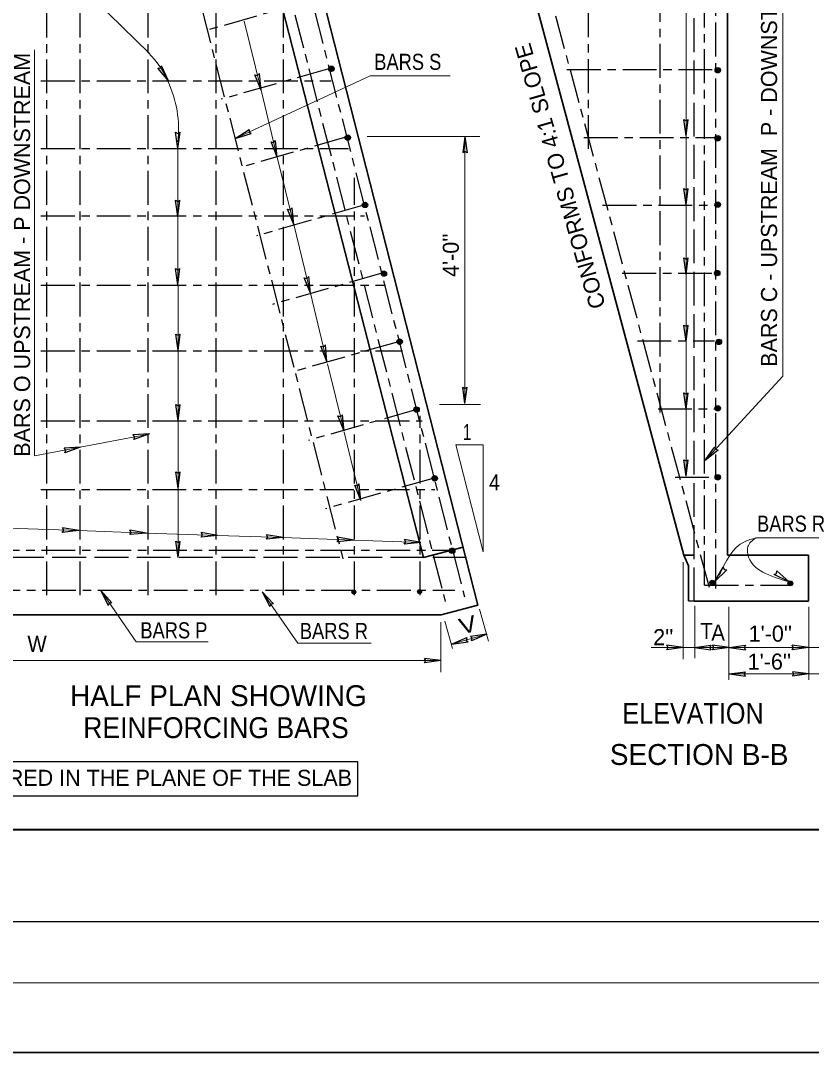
# Model space of a CAD drawing. Extents: x 8 to 380, y 173 to 464.
# Drawn here: x 91.4 to 155.9, y 172.7 to 256.9 of the extents above; entities that cross this region are included whole.
import ezdxf
from ezdxf.enums import TextEntityAlignment as Align

# ---------------------------------------------------------------- set-up
doc = ezdxf.new("R2010")
doc.units = 0
doc.header["$LTSCALE"] = 0.46
doc.linetypes.add('LONG_DASH_SHORT_DASH', pattern=[9.9, 6, -1.2, 1.5, -1.2])
doc.linetypes.add('LONG_DASHED', pattern=[7.5, 6, -1.5])
doc.layers.add('1', color=7, linetype='Continuous', lineweight=13)

msp = doc.modelspace()

# ---------------------------------------------------------------- hatches: boundary and pattern name
at = {"layer": '1'}
for points in [[(116.9425, 252.9728, 1), (116.4962, 252.9728, 1)], [(148.4703, 252.8551, 1), (148.024, 252.8551, 1)], [(118.2748, 247.3532, 1), (117.8285, 247.3532, 1)], [(148.4703, 247.3033, 1), (148.024, 247.3033, 1)], [(119.6835, 241.8559, 1), (119.2373, 241.8559, 1)], [(148.4703, 241.8826, 1), (148.024, 241.8826, 1)], [(121.2223, 236.2491, 1), (120.776, 236.2491, 1)], [(148.4309, 236.2914, 1), (147.9847, 236.2914, 1)], [(122.5062, 230.6881, 1), (122.0599, 230.6881, 1)], [(148.5622, 230.6739, 1), (148.1159, 230.6739, 1)], [(123.8895, 225.15, 1), (123.4432, 225.15, 1)], [(148.4703, 225.2533, 1), (148.024, 225.2533, 1)], [(125.362, 219.5279, 1), (124.9157, 219.5279, 1)], [(148.4703, 219.6226, 1), (148.024, 219.6226, 1)], [(126.7962, 213.618, 1), (126.3499, 213.618, 1)], [(148.0037, 211.0178, 1), (147.6039, 211.0178, 1)], [(153.9666, 210.9601, 1), (154.3664, 210.9601, 1)], [(118.7028, 210.2514, 1), (118.3878, 210.2514, 1)], [(124.0709, 210.2776, 1), (123.7559, 210.2776, 1)]]:
    msp.add_hatch(color=256, dxfattribs=at).paths.add_polyline_path(points)

# ---------------------------------------------------------------- linework, layer by layer
at = {"layer": '1', "linetype": 'LONG_DASH_SHORT_DASH', "lineweight": 25}
for p, q in [((93.5027, 209.9889), (93.5027, 308.413)), ((96.2065, 209.9889), (96.2065, 302.7113)), ((101.7715, 209.9889), (101.7715, 302.5525)), ((143.5352, 224.9149), (143.5352, 300.6827)), ((147.1709, 210.8157), (147.1709, 300.2364)), ((148.1027, 222.1033), (148.1027, 300.1314)), ((137.7078, 246.4362), (137.7078, 299.7902)), ((147.5643, 210.618), (125.2784, 293.5952)), ((97.099, 293.0439), (117.6527, 212.9682)), ((104.7115, 292.6633), (126.0002, 209.477)), ((106.2997, 293.0045), (127.5752, 209.8577)), ((107.3102, 209.9889), (107.3102, 289.8282)), ((112.7965, 209.9889), (112.7965, 266.7414)), ((114.9884, 258.5252), (106.4702, 256.097)), ((116.5897, 252.9995), (107.7302, 250.4795)), ((135.9357, 252.9077), (147.9715, 252.9077)), ((93.004, 251.9889), (116.7077, 251.9889)), ((117.9809, 247.4082), (109.2397, 244.9145)), ((137.3217, 247.3689), (147.9715, 247.3689)), ((93.004, 246.4502), (118.1122, 246.4502)), ((118.5977, 209.9889), (118.5977, 244.0614)), ((119.4377, 241.8564), (110.6047, 239.3364)), ((138.8534, 241.8302), (147.9715, 241.8302)), ((93.004, 240.9639), (119.4115, 240.9639)), ((120.8422, 236.2782), (111.904, 233.732)), ((140.4581, 236.2914), (147.9715, 236.2914)), ((93.004, 235.2939), (121.1178, 235.2939)), ((122.1809, 230.687), (113.4397, 228.1933)), ((141.6981, 230.7527), (147.9715, 230.7527)), ((93.004, 229.9389), (122.509, 229.9389)), ((123.6902, 225.1482), (114.8572, 222.6282)), ((143.3757, 225.2139), (147.9715, 225.2139)), ((93.004, 224.2164), (124.1234, 224.2164)), ((123.9527, 209.9889), (123.9527, 224.6232)), ((148.1027, 210.5263), (148.1027, 221.4864)), ((125.1077, 219.557), (116.2222, 217.037)), ((144.7616, 219.6227), (148.1552, 219.6227)), ((93.004, 218.6252), (125.1472, 218.6252)), ((88.5022, 213.6639), (126.4597, 213.6639)), ((147.1709, 210.8157), (154.2452, 210.8157)), ((88.5547, 210.4089), (126.7878, 210.4089))]:
    msp.add_line(p, q, dxfattribs=at)
at = {"layer": '1', "linetype": 'LONG_DASHED', "lineweight": 25}
for p, q in [((146.3177, 209.4902), (146.3177, 307.6389)), ((127.7459, 213.0733), (54.4672, 213.0733))]:
    msp.add_line(p, q, dxfattribs=at)
at = {"layer": '1', "lineweight": 35}
for p, q in [((149.0347, 213.2702), (149.0347, 307.6389)), ((145.4909, 213.257), (123.9397, 293.5557)), ((103.8715, 292.427), (124.2415, 213.0619)), ((107.2447, 293.0964), (128.6778, 209.1752)), ((124.2415, 213.0619), (127.4676, 213.9137)), ((145.4777, 213.2702), (146.2915, 213.2702)), ((145.4909, 213.2702), (145.8584, 212.3777)), ((149.0347, 213.2702), (155.6497, 213.2702)), ((155.6497, 209.4902), (155.6497, 213.2702)), ((145.8584, 209.5427), (145.8584, 212.3777)), ((128.6778, 209.1752), (125.6722, 208.3745)), ((146.3177, 209.4902), (155.6497, 209.4902)), ((56.7922, 208.3745), (125.6722, 208.3745))]:
    msp.add_line(p, q, dxfattribs=at)
at = {"layer": '1'}
for p, q in [((109.6072, 256.8582), (110.9722, 251.2277)), ((92.4922, 221.3805), (92.4922, 254.5219)), ((119.6347, 247.4477), (128.8356, 247.4477)), ((127.6147, 225.647), (127.6147, 247.4477)), ((113.6365, 240.2552), (115.0015, 234.6507)), ((104.1997, 235.3202), (104.1997, 229.9783)), ((115.0015, 234.6507), (116.3534, 229.0727)), ((104.1997, 229.9783), (104.1997, 224.2164)), ((116.4059, 228.8889), (117.7447, 223.3764)), ((125.5277, 225.5683), (128.8747, 225.5683)), ((104.1997, 224.2032), (104.1997, 218.7302)), ((117.7709, 223.2977), (119.1227, 217.7195)), ((92.4922, 221.3805), (101.8254, 223.1507)), ((126.8665, 222.2739), (129.0977, 213.5195)), ((126.8665, 222.2739), (129.0977, 222.2739)), ((129.0977, 213.5195), (129.0977, 222.2739)), ((104.1997, 218.7302), (104.1997, 213.0602)), ((151.3577, 214.6614), (156.8572, 214.6614)), ((145.4384, 204.7652), (145.4384, 212.6795)), ((97.8865, 210.3695), (100.774, 206.1695)), ((111.0772, 210.2777), (113.9778, 206.0645)), ((146.3702, 204.857), (146.3702, 209.1227)), ((149.1397, 203.0852), (149.1397, 209.0307)), ((155.6759, 203.0852), (155.6759, 209.0307)), ((128.7959, 208.847), (129.5353, 206.2498)), ((125.659, 203.7014), (125.659, 207.7839)), ((125.974, 207.8627), (126.6107, 205.6264)), ((129.4002, 206.8102), (126.5258, 205.9964)), ((106.6672, 206.1695), (100.774, 206.1695)), ((119.9627, 206.0645), (113.9778, 206.0645)), ((56.8709, 204.647), (125.659, 204.647)), ((149.1659, 203.5577), (167.9044, 203.5577)), ((11.798, 178.3502), (371.771, 178.3502))]:
    msp.add_line(p, q, dxfattribs=at)
at = {"layer": '1', "lineweight": 25}
for p, q in [((103.4122, 251.9889), (102.5459, 253.0257)), ((103.4122, 251.9889), (102.8609, 253.2227)), ((110.9722, 251.2277), (110.4734, 252.4877)), ((110.9722, 251.2277), (110.8409, 252.5795)), ((145.6615, 247.5002), (145.4777, 248.8389)), ((145.6615, 247.5002), (145.8452, 248.8389)), ((104.1865, 246.4502), (104.0027, 247.7889)), ((104.1865, 246.4502), (104.3702, 247.7889)), ((108.8722, 247.2902), (110.014, 248.0252)), ((108.8722, 247.2902), (110.1715, 247.6839)), ((112.2977, 245.7545), (111.799, 247.0145)), ((112.2977, 245.7545), (112.1665, 247.1064)), ((127.6147, 247.4477), (127.4309, 246.1089)), ((127.6147, 247.4477), (127.7984, 246.1089)), ((145.6615, 241.8564), (145.4777, 243.1952)), ((145.6615, 241.8564), (145.8452, 243.1952)), ((104.1734, 240.9114), (103.9897, 242.2502)), ((104.1734, 240.9114), (104.3572, 242.2502)), ((113.6365, 240.2552), (113.1377, 241.5152)), ((113.6365, 240.2552), (113.5052, 241.607)), ((145.6615, 236.1864), (145.4777, 237.5252)), ((145.6615, 236.1864), (145.8452, 237.5252)), ((104.1734, 235.3202), (103.9897, 236.6589)), ((104.1734, 235.3202), (104.3572, 236.6589)), ((115.0015, 234.6507), (114.5027, 235.9107)), ((115.0015, 234.6507), (114.8702, 236.0027)), ((145.6615, 230.7132), (145.4777, 232.052)), ((145.6615, 230.7132), (145.8452, 232.052)), ((104.1997, 229.9783), (104.0159, 231.317)), ((104.1997, 229.9783), (104.3834, 231.317)), ((116.3534, 229.0727), (115.8547, 230.3327)), ((116.3534, 229.0727), (116.2222, 230.4245)), ((127.6147, 225.647), (127.4309, 226.9857)), ((127.6147, 225.647), (127.7984, 226.9857)), ((145.6615, 225.1745), (145.4777, 226.5132)), ((145.6615, 225.1745), (145.8452, 226.5132)), ((104.1997, 224.2164), (104.0159, 225.5552)), ((104.1997, 224.2164), (104.3834, 225.5552)), ((117.7447, 223.3764), (117.2459, 224.6364)), ((117.7447, 223.3764), (117.6134, 224.7283)), ((101.8686, 223.1757), (100.5123, 223.0832)), ((101.8686, 223.1757), (100.591, 222.7106)), ((96.2498, 222.0828), (94.8936, 221.9903)), ((96.2498, 222.0828), (94.9723, 221.6177)), ((147.2103, 221.0139), (147.9977, 222.1164)), ((147.2103, 221.0139), (148.2734, 221.8539)), ((145.6615, 219.7145), (145.4777, 221.0532)), ((145.6615, 219.7145), (145.8452, 221.0532)), ((104.1997, 218.7302), (104.0159, 220.0689)), ((104.1997, 218.7302), (104.3834, 220.0689)), ((119.1227, 217.7195), (118.9915, 219.0714)), ((119.1227, 217.7195), (118.624, 218.9795)), ((96.1015, 215.2652), (94.7497, 215.1207)), ((96.1015, 215.2652), (94.7627, 215.5014)), ((101.614, 215.0683), (100.2622, 214.937)), ((101.614, 215.0683), (100.2752, 215.3045)), ((107.4284, 214.8714), (106.0765, 214.727)), ((107.4284, 214.8714), (106.0897, 215.1077)), ((112.7572, 214.6877), (111.4184, 214.9239)), ((104.1997, 213.0602), (104.0159, 214.3989)), ((104.1997, 213.0602), (104.3834, 214.3989)), ((112.7572, 214.6877), (111.4052, 214.5564)), ((118.5452, 214.4907), (117.1934, 214.3464)), ((118.5452, 214.4907), (117.2065, 214.727)), ((124.0184, 214.2939), (122.6665, 214.1627)), ((124.0184, 214.2939), (122.6797, 214.5302)), ((148.0109, 211.1177), (148.6803, 212.2857)), ((148.0109, 211.1177), (148.9822, 212.0627)), ((154.0747, 211.0782), (152.854, 211.6689)), ((154.0747, 211.0782), (153.064, 211.9839)), ((97.8865, 210.3695), (98.7922, 209.372)), ((97.8865, 210.3695), (98.4903, 209.162)), ((111.0772, 210.2777), (111.9827, 209.2802)), ((111.0772, 210.2777), (111.6809, 209.0702)), ((145.8584, 209.5427), (146.2915, 209.5427)), ((126.5258, 205.9964), (127.7727, 206.5345)), ((129.4002, 206.8102), (128.0614, 206.6264)), ((129.4002, 206.8102), (128.1533, 206.272)), ((126.5258, 205.9964), (127.8646, 206.1802)), ((145.4384, 205.7233), (144.0997, 205.907)), ((145.4384, 205.7233), (144.0997, 205.5395)), ((146.3572, 205.7233), (147.6959, 205.907)), ((146.3572, 205.7233), (147.6959, 205.5395)), ((149.1659, 205.7233), (147.8272, 205.907)), ((149.1659, 205.7233), (147.8272, 205.5395)), ((149.1659, 205.7233), (150.5047, 205.907)), ((149.1659, 205.7233), (150.5047, 205.5395)), ((155.6497, 205.7233), (154.3109, 205.907)), ((155.6497, 205.7233), (154.3109, 205.5395)), ((125.659, 204.647), (124.3203, 204.8307)), ((125.659, 204.647), (124.3203, 204.4632)), ((149.1659, 203.5577), (150.5047, 203.7414)), ((149.1659, 203.5577), (150.5047, 203.3739)), ((155.6759, 203.5577), (154.3372, 203.7414)), ((155.6759, 203.5577), (154.3372, 203.3739)), ((26.7968, 183.3501), (371.771, 183.3501))]:
    msp.add_line(p, q, dxfattribs=at)
at = {"layer": '1', "lineweight": 40}
msp.add_line((41.7957, 190.8493), (366.7711, 190.8493), dxfattribs=at)
at = {"layer": '1', "lineweight": 35}
msp.add_lwpolyline([(8.1357, 172.6612), (379.6006, 172.6612), (379.6006, 463.8247), (8.1357, 463.8247)], close=True, dxfattribs=at)
at = {"layer": '1'}
for points in [[(145.6615, 253.0782), (145.6615, 258.5383), (145.6615, 264.1689), (145.6615, 269.7339), (145.6615, 275.2464), (145.6615, 280.7982)], [(91.7177, 264.4314), (98.5559, 257.4489), (101.8372, 254.2464), (101.8634, 254.2202)], [(147.2103, 221.0139), (148.1684, 222.0245), (153.5608, 227.881), (153.5608, 263.2424)], [(145.6615, 219.7145), (145.6615, 225.1745), (145.6615, 230.7132), (145.6615, 236.1864), (145.6615, 241.8564), (145.6615, 247.5002), (145.6615, 253.0914), (145.6615, 254.2989)], [(108.8722, 247.2902), (119.8709, 252.4089), (126.4071, 252.4089)], [(110.9722, 251.2145), (112.2977, 245.7545), (113.6365, 240.2552)], [(104.1734, 246.4239), (104.1734, 240.9114), (104.1734, 235.3202)], [(90.3134, 215.462), (96.1015, 215.2652), (101.614, 215.0683), (107.4284, 214.8714), (112.7572, 214.6877), (118.5452, 214.4907), (124.0184, 214.2939)], [(142.8134, 205.7233), (145.4384, 205.7233), (146.3572, 205.7233), (149.1659, 205.7233), (164.4623, 205.7233)]]:
    msp.add_lwpolyline(points, dxfattribs=at)
at = {"layer": '1', "lineweight": 25}
for points in [[(102.5459, 253.0257), (102.7559, 253.0389), (102.8609, 253.2227)], [(110.4734, 252.4877), (110.6834, 252.4352), (110.8409, 252.5795)], [(145.4777, 248.8389), (145.6615, 248.7339), (145.8452, 248.8389)], [(104.0027, 247.7889), (104.1865, 247.6839), (104.3702, 247.7889)], [(110.014, 248.0252), (110.0009, 247.8152), (110.1715, 247.6839)], [(111.799, 247.0145), (112.009, 246.962), (112.1665, 247.1064)], [(127.7984, 246.1089), (127.6147, 246.2139), (127.4309, 246.1089)], [(145.4777, 243.1952), (145.6615, 243.0902), (145.8452, 243.1952)], [(103.9897, 242.2502), (104.1734, 242.1452), (104.3572, 242.2502)], [(113.1377, 241.5152), (113.3477, 241.4627), (113.5052, 241.607)], [(145.4777, 237.5252), (145.6615, 237.4202), (145.8452, 237.5252)], [(103.9897, 236.6589), (104.1734, 236.5539), (104.3572, 236.6589)], [(114.5027, 235.9107), (114.7127, 235.8582), (114.8702, 236.0027)], [(145.4777, 232.052), (145.6615, 231.947), (145.8452, 232.052)], [(104.0159, 231.317), (104.1997, 231.212), (104.3834, 231.317)], [(115.8547, 230.3327), (116.0647, 230.2802), (116.2222, 230.4245)], [(127.4309, 226.9857), (127.6147, 226.8808), (127.7984, 226.9857)], [(145.4777, 226.5132), (145.6615, 226.4082), (145.8452, 226.5132)], [(104.0159, 225.5552), (104.1997, 225.4502), (104.3834, 225.5552)], [(117.2459, 224.6364), (117.4559, 224.5839), (117.6134, 224.7283)], [(100.591, 222.7106), (100.6615, 222.9173), (100.5123, 223.0832)], [(94.9723, 221.6177), (95.0427, 221.8244), (94.8936, 221.9903)], [(147.9977, 222.1164), (148.0634, 221.9064), (148.2734, 221.8539)], [(145.4777, 221.0532), (145.6615, 220.9483), (145.8452, 221.0532)], [(104.0159, 220.0689), (104.1997, 219.9639), (104.3834, 220.0689)], [(118.624, 218.9795), (118.834, 218.927), (118.9915, 219.0714)], [(94.7497, 215.1207), (94.8678, 215.3045), (94.7627, 215.5014)], [(100.2622, 214.937), (100.3803, 215.1207), (100.2752, 215.3045)], [(106.0765, 214.727), (106.1947, 214.9107), (106.0897, 215.1077)], [(111.4052, 214.5564), (111.5234, 214.727), (111.4184, 214.9239)], [(104.0159, 214.3989), (104.1997, 214.2939), (104.3834, 214.3989)], [(117.1934, 214.3464), (117.3115, 214.5302), (117.2065, 214.727)], [(122.6665, 214.1627), (122.7847, 214.3464), (122.6797, 214.5302)], [(148.6803, 212.2857), (148.7722, 212.0889), (148.9822, 212.0627)], [(152.854, 211.6689), (153.0509, 211.7739), (153.064, 211.9839)], [(98.7922, 209.372), (98.5822, 209.3457), (98.4903, 209.162)], [(111.9827, 209.2802), (111.7728, 209.2539), (111.6809, 209.0702)], [(127.7727, 206.5345), (127.7202, 206.3245), (127.8646, 206.1802)], [(128.1533, 206.272), (128.2058, 206.482), (128.0614, 206.6264)], [(144.0997, 205.5395), (144.2047, 205.7233), (144.0997, 205.907)], [(147.6959, 205.907), (147.5909, 205.7233), (147.6959, 205.5395)], [(147.8272, 205.5395), (147.9322, 205.7233), (147.8272, 205.907)], [(150.5047, 205.907), (150.3997, 205.7233), (150.5047, 205.5395)], [(154.3109, 205.5395), (154.4159, 205.7233), (154.3109, 205.907)], [(124.3203, 204.4632), (124.4252, 204.647), (124.3203, 204.8307)], [(150.5047, 203.3739), (150.3997, 203.5577), (150.5047, 203.7414)], [(154.3372, 203.7414), (154.4422, 203.5577), (154.3372, 203.3739)]]:
    msp.add_lwpolyline(points, dxfattribs=at)
msp.add_lwpolyline([(62.0432, 193.6203), (118.8817, 193.6203), (118.8817, 196.3877), (62.0432, 196.3877)], close=True, dxfattribs=at)
for centre, radius in [((116.7193, 252.9728), 0.2231), ((148.2472, 252.8551), 0.2231), ((118.0516, 247.3532), 0.2231), ((148.2472, 247.3033), 0.2231), ((119.4604, 241.8559), 0.2231), ((148.2472, 241.8826), 0.2231), ((120.9992, 236.2491), 0.2231), ((148.2078, 236.2914), 0.2231), ((122.2831, 230.6881), 0.2231), ((148.339, 230.6739), 0.2231), ((123.6664, 225.15), 0.2231), ((148.2472, 225.2533), 0.2231), ((125.1388, 219.5279), 0.2231), ((148.2472, 219.6226), 0.2231), ((126.5731, 213.618), 0.2231), ((147.8038, 211.0178), 0.1999), ((154.1665, 210.9601), 0.1999), ((118.5453, 210.2514), 0.1575), ((123.9134, 210.2776), 0.1575)]:
    msp.add_circle(centre, radius, dxfattribs=at)
at = {"layer": '1'}
for centre, radius, start, end in [((96.7636, 249.1543), 7.17, 22.26323, 45.54932), ((94.9576, 248.0132), 9.2842, 353.74366, 25.07825)]:
    msp.add_arc(centre, radius, start, end, dxfattribs=at)
for points in [[(148.3784, 211.6295), (150.4259, 214.3595), (151.3577, 214.6614)], [(154.0747, 211.0782), (150.7015, 213.3357), (150.7015, 213.9527), (151.3577, 214.6614)]]:
    msp.add_spline(points, degree=3, dxfattribs=at)

# ---------------------------------------------------------------- texts
for s, rotation, p in [('BARS C - UPSTREAM  P - DOWNSTREAM', 90, (153.0902, 245.8607)), ('CONFORMS TO 4:1 SLOPE', 106, (136.0164, 244.3825)), ('BARS O UPSTREAM - P DOWNSTREAM', 90, (92.125, 237.7861)), ("4'-0''", 90, (127.1172, 237.7484))]:
    msp.add_text(s, height=1.313, rotation=rotation, dxfattribs=at).set_placement(p, align=Align.CENTER)
for s, height, width, p in [('BARS S', 1.313, 0.85, (122.9505, 252.883)), ('1', 1.313, 0.7, (127.7985, 222.6545)), ('4', 1.313, 0.9, (130.0213, 218.5464)), ('BARS R', 1.313, 0.85, (154.2318, 215.1732)), ('BARS P', 1.313, 0.85, (103.858, 206.464)), ('BARS R', 1.313, 0.85, (116.92, 206.4112)), ('T ', 1.313, 0.95, (147.5625, 206.4057)), ('A', 1.313, 0.95, (148.2795, 206.2739)), ('W', 1.313, 0.95, (92.6967, 205.3608)), ('ELEVATION', 1.706, 0.9, (146.2285, 199.4889)), ('REINFORCING BARS', 1.706, 0.95, (107.2943, 198.3208))]:
    msp.add_text(s, height=height, dxfattribs=dict(at, width=width)).set_placement(p, align=Align.CENTER)
at = {"layer": '1', "width": 1.2}
msp.add_text('V', height=1.313, rotation=15, dxfattribs=at).set_placement((128.0129, 206.9354), align=Align.CENTER)
at = {"layer": '1'}
for s, height, p in [("2''", 1.313, (143.8025, 205.907)), ("1'-0''", 1.313, (152.5396, 206.1958)), ("1'-6''", 1.313, (152.4609, 203.912)), ('HALF PLAN SHOWING', 1.706, (107.491, 200.9327)), ('SECTION B-B', 1.706, (146.7286, 196.1289)), ('NOTE:   ALL DIMENSIONS MEASURED IN THE PLANE OF THE SLAB', 1.313, (90.204, 194.4227))]:
    msp.add_text(s, height=height, dxfattribs=at).set_placement(p, align=Align.CENTER)

doc.saveas('drawing.dxf')
